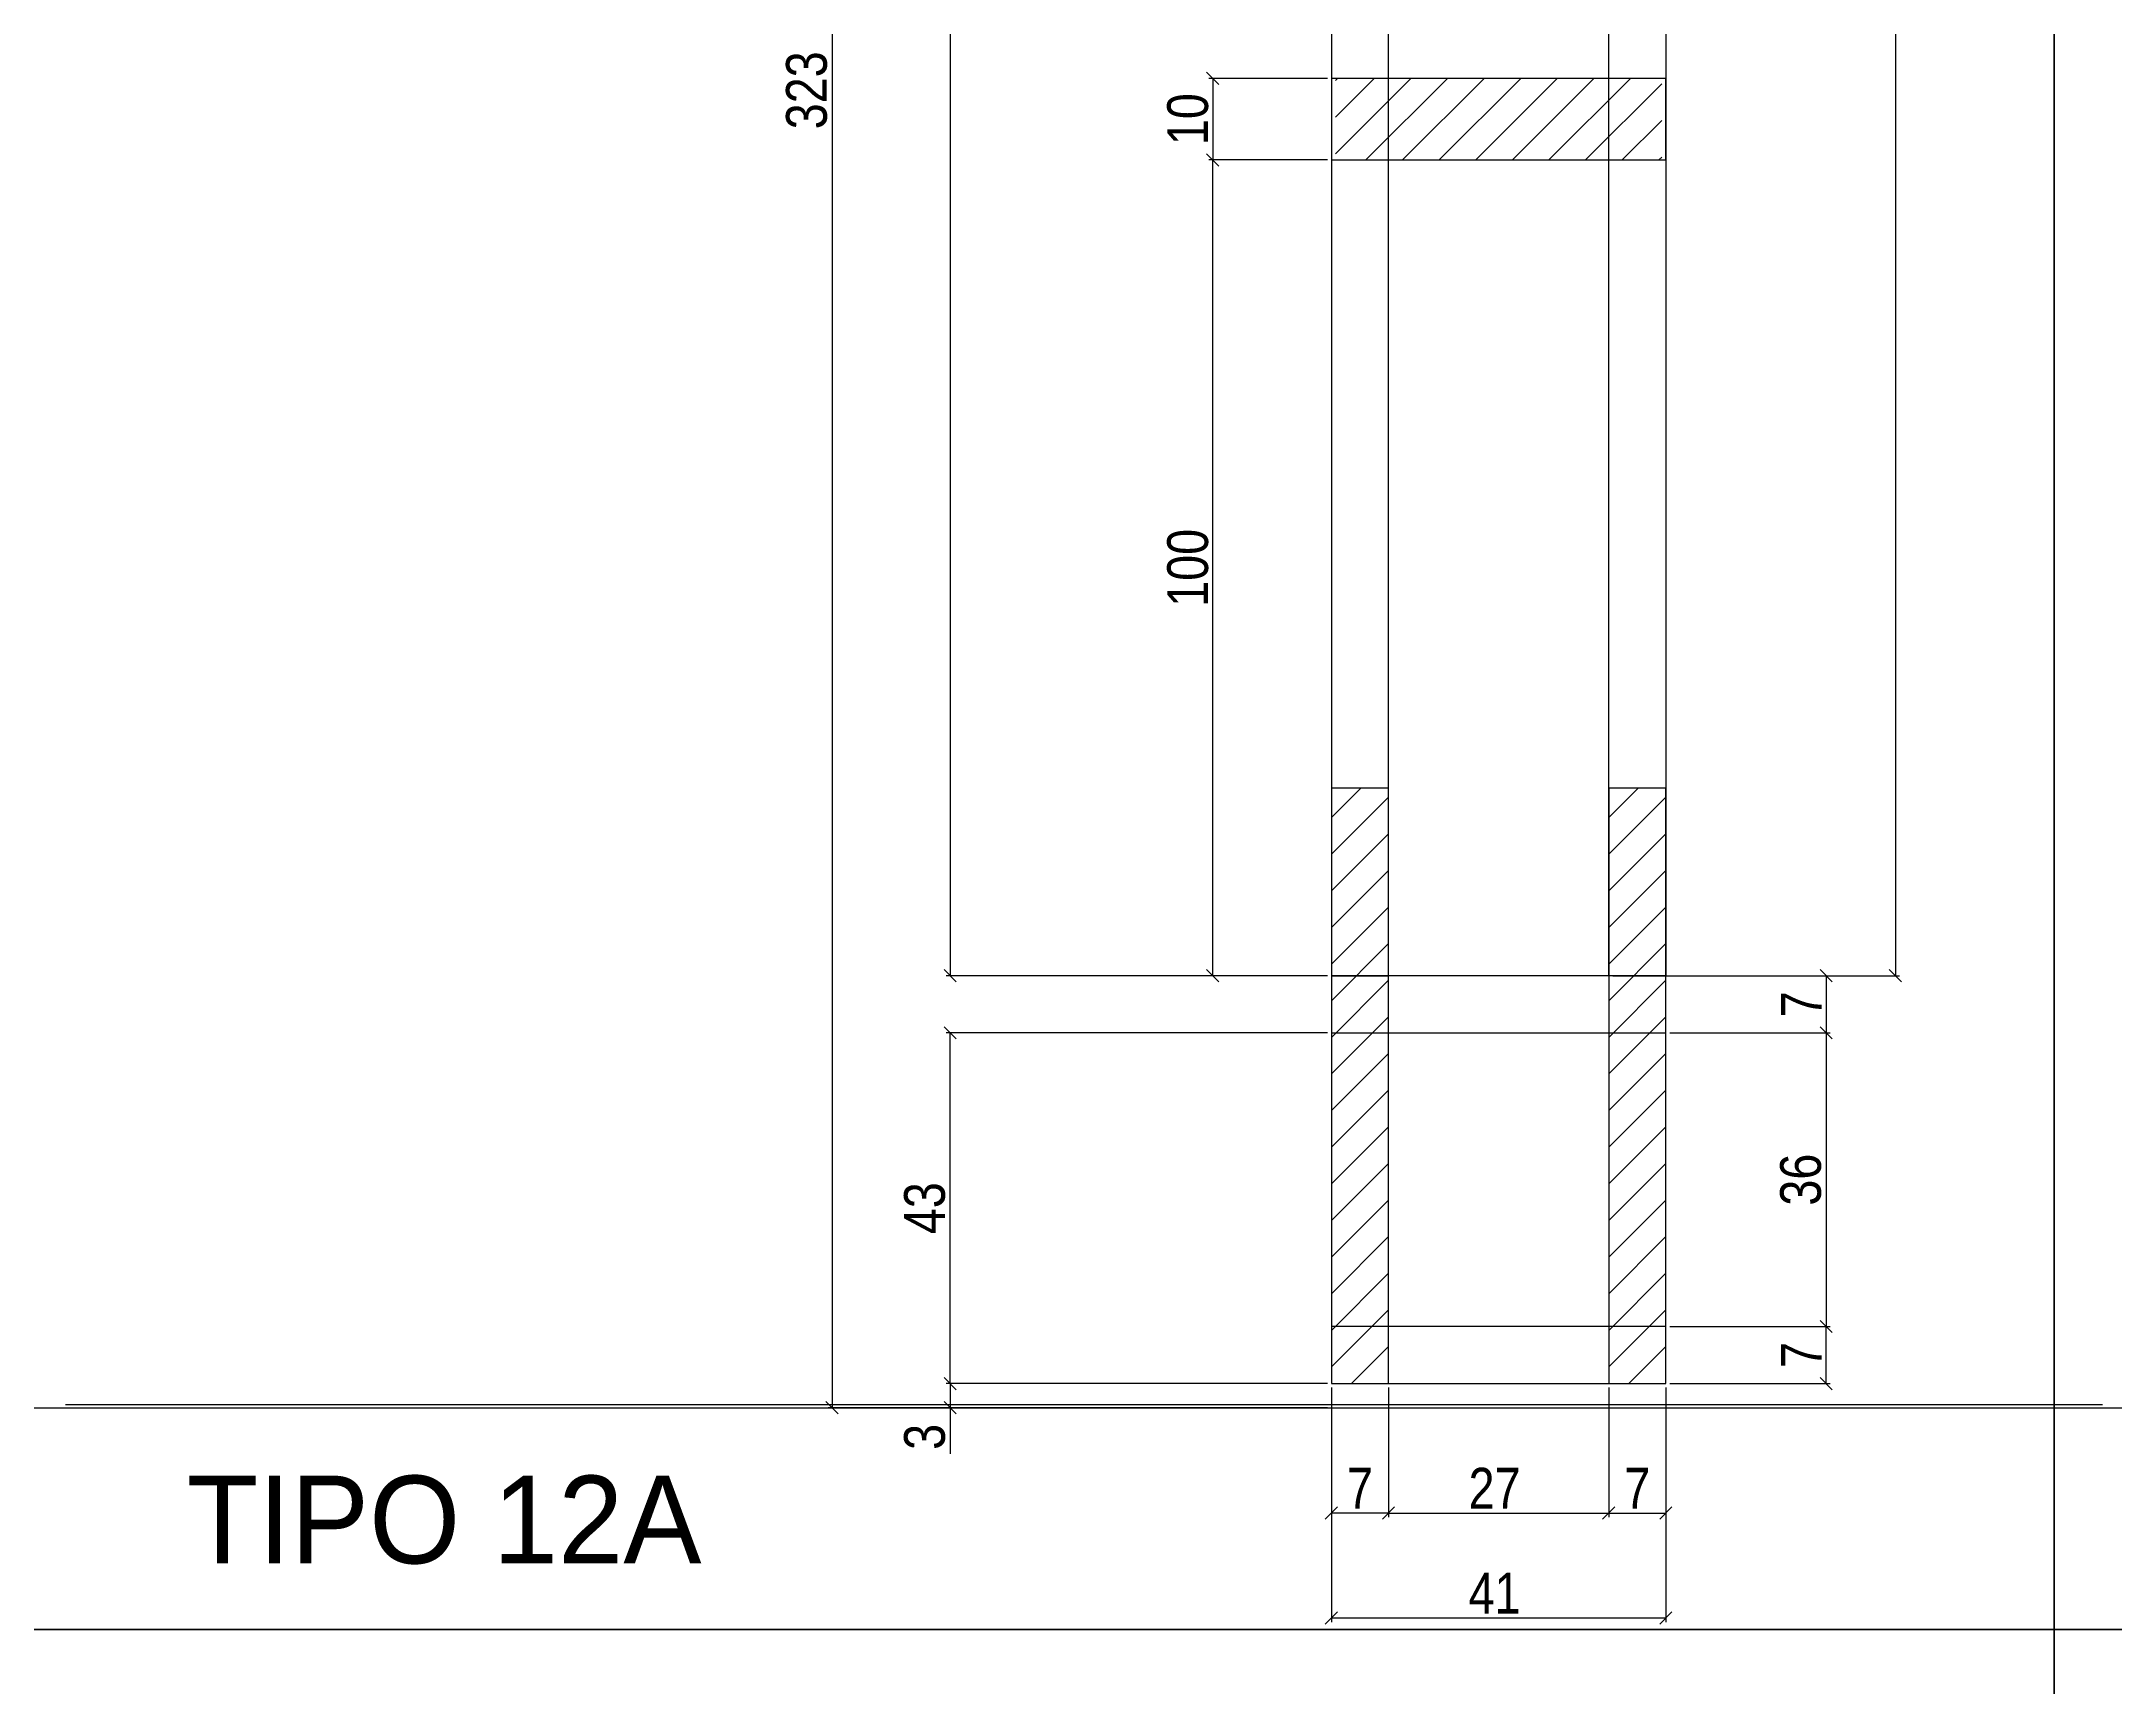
# Model space of a CAD drawing. Header units: millimetres. Extents: x 4248 to 7961, y 1155 to 5765.
# Drawn here: x 4753 to 5261, y 1910 to 2313 of the extents above; entities that cross this region are included whole.
import ezdxf

# ---------------------------------------------------------------- set-up
doc = ezdxf.new("R2010")
doc.units = ezdxf.units.MM
for name, color, linetype in [('1', 1, 'Continuous'), ('COTA', 241, 'Continuous'), ('Painéis', 200, 'Continuous'), ('SARR_7x7', 40, 'Continuous'), ('TIRAS REESCORAMENTO', 252, 'Continuous'), ('VIGAS', 3, 'Continuous')]:
    doc.layers.add(name, color=color, linetype=linetype)
doc.styles.add('COTA TECNICA 2X', font='techl___.ttf', dxfattribs={"height": 10})
doc.styles.add('ROMAS860', font='ROMAS860.SHX', dxfattribs={"height": 8.5})
doc.dimstyles.new('SECAO', dxfattribs={"dimscale": 0.333333, "dimtxt": 5, "dimasz": 9, "dimexe": 3, "dimexo": 3, "dimgap": 3, "dimtad": 1, "dimdec": 1, "dimlfac": 0.5, "dimzin": 12, "dimdsep": 46, "dimtxsty": 'COTA TECNICA 2X', "dimblk1": 'OBLIQUE', "dimblk2": 'OBLIQUE', "dimsah": 1, "dimcen": 0.9, "dimclrd": 4, "dimclre": 4, "dimclrt": 240, "dimadec": 1, "dimazin": 3, "dimtfac": 1, "dimtdec": 1, "dimtmove": 0, "dimatfit": 3, "dimfxl": 1, "dimtolj": 1, "dimtzin": 12, "dimarcsym": 0})

# ---------------------------------------------------------------- blocks, each defined once
blk = doc.blocks.new('_Oblique')
at = {"layer": '1', "color": 0, "lineweight": -2}
blk.add_line((-0.5, -0.5), (0.5, 0.5), dxfattribs=at)
blk = doc.blocks.new('*D287')
at = {"layer": 'COTA', "color": 4, "lineweight": -2, "transparency": 16777216}
for p, q in [((5068.34, 2618.14), (4974.83, 2618.14)), ((4975.83, 2618.14), (4975.83, 2084.05)), ((5068.34, 2084.05), (4974.83, 2084.05))]:
    blk.add_line(p, q, dxfattribs=at)
at = {"layer": 'Defpoints', "color": 0, "transparency": 16777216}
for p in [(5069.34, 2618.14), (4975.83, 2084.05), (5069.34, 2084.05)]:
    blk.add_point(p, dxfattribs=at)
at = {"layer": 'COTA', "color": 4, "lineweight": -2, "transparency": 16777216, "xscale": 3, "yscale": 3, "zscale": 3}
for p, rotation in [((4975.83, 2618.14), 90), ((4975.83, 2084.05), 270)]:
    blk.add_blockref('_Oblique', p, dxfattribs=dict(at, rotation=rotation))
at = {"layer": 'COTA', "color": 240, "transparency": 16777216, "insert": (4969.73, 2351.1), "char_height": 10, "attachment_point": 5, "rotation": 90, "style": 'COTA TECNICA 2X'}
blk.add_mtext('\\A1;267', dxfattribs=at)
blk = doc.blocks.new('*D288')
at = {"layer": 'COTA', "color": 4, "lineweight": -2, "transparency": 16777216}
for p, q in [((5069.34, 1983.05), (5069.34, 1925.59)), ((5151.34, 1983.05), (5151.34, 1925.59)), ((5069.34, 1926.59), (5151.34, 1926.59))]:
    blk.add_line(p, q, dxfattribs=at)
at = {"layer": 'Defpoints', "color": 0, "transparency": 16777216}
for p in [(5069.34, 1984.05), (5151.34, 1984.05), (5151.34, 1926.59)]:
    blk.add_point(p, dxfattribs=at)
at = {"layer": 'COTA', "color": 4, "lineweight": -2, "transparency": 16777216, "xscale": 3, "yscale": 3, "zscale": 3, "rotation": 180}
blk.add_blockref('_Oblique', (5069.34, 1926.59), dxfattribs=at)
at = {"layer": 'COTA', "color": 4, "lineweight": -2, "transparency": 16777216, "xscale": 3, "yscale": 3, "zscale": 3}
blk.add_blockref('_Oblique', (5151.34, 1926.59), dxfattribs=at)
at = {"layer": 'COTA', "color": 240, "transparency": 16777216, "insert": (5109.34, 1932.67), "char_height": 10, "attachment_point": 5, "style": 'COTA TECNICA 2X'}
blk.add_mtext('\\A1;41', dxfattribs=at)
blk = doc.blocks.new('*D289')
at = {"layer": 'COTA', "color": 4, "lineweight": -2, "transparency": 16777216}
for p, q in [((5083.34, 1983.05), (5083.34, 1951.31)), ((5137.34, 1983.05), (5137.34, 1951.31)), ((5083.34, 1952.31), (5137.34, 1952.31))]:
    blk.add_line(p, q, dxfattribs=at)
at = {"layer": 'Defpoints', "color": 0, "transparency": 16777216}
for p in [(5083.34, 1984.05), (5137.34, 1984.05), (5137.34, 1952.31)]:
    blk.add_point(p, dxfattribs=at)
at = {"layer": 'COTA', "color": 4, "lineweight": -2, "transparency": 16777216, "xscale": 3, "yscale": 3, "zscale": 3, "rotation": 180}
blk.add_blockref('_Oblique', (5083.34, 1952.31), dxfattribs=at)
at = {"layer": 'COTA', "color": 4, "lineweight": -2, "transparency": 16777216, "xscale": 3, "yscale": 3, "zscale": 3}
blk.add_blockref('_Oblique', (5137.34, 1952.31), dxfattribs=at)
at = {"layer": 'COTA', "color": 240, "transparency": 16777216, "insert": (5109.34, 1958.39), "char_height": 10, "attachment_point": 5, "style": 'COTA TECNICA 2X'}
blk.add_mtext('\\A1;27', dxfattribs=at)
blk = doc.blocks.new('*D290')
at = {"layer": 'COTA', "color": 4, "lineweight": -2, "transparency": 16777216}
blk.add_line((5137.34, 1952.31), (5151.34, 1952.31), dxfattribs=at)
at = {"layer": 'Defpoints', "color": 0, "transparency": 16777216}
for p in [(5137.34, 1952.31), (5151.34, 1952.31), (5151.34, 1952.31)]:
    blk.add_point(p, dxfattribs=at)
at = {"layer": 'COTA', "color": 4, "lineweight": -2, "transparency": 16777216, "xscale": 3, "yscale": 3, "zscale": 3, "rotation": 180}
blk.add_blockref('_Oblique', (5137.34, 1952.31), dxfattribs=at)
at = {"layer": 'COTA', "color": 4, "lineweight": -2, "transparency": 16777216, "xscale": 3, "yscale": 3, "zscale": 3}
blk.add_blockref('_Oblique', (5151.34, 1952.31), dxfattribs=at)
at = {"layer": 'COTA', "color": 240, "transparency": 16777216, "insert": (5144.34, 1958.39), "char_height": 10, "attachment_point": 5, "style": 'COTA TECNICA 2X'}
blk.add_mtext('\\A1;7', dxfattribs=at)
blk = doc.blocks.new('*D291')
at = {"layer": 'COTA', "color": 4, "lineweight": -2, "transparency": 16777216}
blk.add_line((5083.34, 1952.31), (5069.34, 1952.31), dxfattribs=at)
at = {"layer": 'Defpoints', "color": 0, "transparency": 16777216}
for p in [(5069.34, 1952.31), (5069.34, 1952.31), (5083.34, 1952.31)]:
    blk.add_point(p, dxfattribs=at)
at = {"layer": 'COTA', "color": 4, "lineweight": -2, "transparency": 16777216, "xscale": 3, "yscale": 3, "zscale": 3, "rotation": 180}
blk.add_blockref('_Oblique', (5069.34, 1952.31), dxfattribs=at)
at = {"layer": 'COTA', "color": 4, "lineweight": -2, "transparency": 16777216, "xscale": 3, "yscale": 3, "zscale": 3}
blk.add_blockref('_Oblique', (5083.34, 1952.31), dxfattribs=at)
at = {"layer": 'COTA', "color": 240, "transparency": 16777216, "insert": (5076.34, 1958.39), "char_height": 10, "attachment_point": 5, "style": 'COTA TECNICA 2X'}
blk.add_mtext('\\A1;7', dxfattribs=at)
blk = doc.blocks.new('*D292')
at = {"layer": 'COTA', "color": 4, "lineweight": -2, "transparency": 16777216}
for p, q in [((5068.34, 2304.07), (5039.24, 2304.07)), ((5040.24, 2304.07), (5040.24, 2284.07)), ((5068.34, 2284.07), (5039.24, 2284.07))]:
    blk.add_line(p, q, dxfattribs=at)
at = {"layer": 'Defpoints', "color": 0, "transparency": 16777216}
for p in [(5069.34, 2304.07), (5040.24, 2284.07), (5069.34, 2284.07)]:
    blk.add_point(p, dxfattribs=at)
at = {"layer": 'COTA', "color": 4, "lineweight": -2, "transparency": 16777216, "xscale": 3, "yscale": 3, "zscale": 3}
for p, rotation in [((5040.24, 2304.07), 90), ((5040.24, 2284.07), 270)]:
    blk.add_blockref('_Oblique', p, dxfattribs=dict(at, rotation=rotation))
at = {"layer": 'COTA', "color": 240, "transparency": 16777216, "insert": (5034.14, 2294.07), "char_height": 10, "attachment_point": 5, "rotation": 90, "style": 'COTA TECNICA 2X'}
blk.add_mtext('\\A1;10', dxfattribs=at)
blk = doc.blocks.new('*D335')
at = {"layer": 'COTA', "color": 4, "lineweight": -2, "transparency": 16777216}
for p, q in [((5082.34, 2624.14), (4945.88, 2624.14)), ((4946.88, 2624.14), (4946.88, 1978.14)), ((5068.34, 1978.14), (4945.88, 1978.14))]:
    blk.add_line(p, q, dxfattribs=at)
at = {"layer": 'Defpoints', "color": 0, "transparency": 16777216}
for p in [(5083.34, 2624.14), (4946.88, 1978.14), (5069.34, 1978.14)]:
    blk.add_point(p, dxfattribs=at)
at = {"layer": 'COTA', "color": 4, "lineweight": -2, "transparency": 16777216, "xscale": 3, "yscale": 3, "zscale": 3}
for p, rotation in [((4946.88, 2624.14), 90), ((4946.88, 1978.14), 270)]:
    blk.add_blockref('_Oblique', p, dxfattribs=dict(at, rotation=rotation))
at = {"layer": 'COTA', "color": 240, "transparency": 16777216, "insert": (4940.66, 2301.14), "char_height": 10, "attachment_point": 5, "rotation": 90, "style": 'COTA TECNICA 2X'}
blk.add_mtext('\\A1;323', dxfattribs=at)
blk = doc.blocks.new('*D336')
at = {"layer": 'COTA', "color": 4, "lineweight": -2, "transparency": 16777216}
for p, q in [((5068.34, 1984.05), (4974.83, 1984.05)), ((4975.83, 1984.05), (4975.83, 1978.14)), ((5068.34, 1978.14), (4974.83, 1978.14)), ((4975.83, 1978.14), (4975.83, 1966.81))]:
    blk.add_line(p, q, dxfattribs=at)
at = {"layer": 'Defpoints', "color": 0, "transparency": 16777216}
for p in [(5069.34, 1984.05), (4975.83, 1978.14), (5069.34, 1978.14)]:
    blk.add_point(p, dxfattribs=at)
at = {"layer": 'COTA', "color": 4, "lineweight": -2, "transparency": 16777216, "xscale": 3, "yscale": 3, "zscale": 3}
for p, rotation in [((4975.83, 1984.05), 90), ((4975.83, 1978.14), 270)]:
    blk.add_blockref('_Oblique', p, dxfattribs=dict(at, rotation=rotation))
at = {"layer": 'COTA', "color": 240, "transparency": 16777216, "insert": (4969.61, 1970.98), "char_height": 10, "attachment_point": 5, "rotation": 90, "style": 'COTA TECNICA 2X'}
blk.add_mtext('\\A1;3', dxfattribs=at)
blk = doc.blocks.new('*D339')
at = {"layer": 'COTA', "color": 4, "lineweight": -2, "transparency": 16777216}
for p, q in [((5068.34, 2284.07), (5039.24, 2284.07)), ((5040.24, 2084.05), (5040.24, 2284.07)), ((5067.34, 2084.05), (5039.24, 2084.05))]:
    blk.add_line(p, q, dxfattribs=at)
at = {"layer": 'Defpoints', "color": 0, "transparency": 16777216}
for p in [(5040.24, 2284.07), (5069.34, 2284.07), (5068.34, 2084.05)]:
    blk.add_point(p, dxfattribs=at)
at = {"layer": 'COTA', "color": 4, "lineweight": -2, "transparency": 16777216, "xscale": 3, "yscale": 3, "zscale": 3}
for p, rotation in [((5040.24, 2284.07), 90), ((5040.24, 2084.05), 270)]:
    blk.add_blockref('_Oblique', p, dxfattribs=dict(at, rotation=rotation))
at = {"layer": 'COTA', "color": 240, "transparency": 16777216, "insert": (5034.14, 2184.06), "char_height": 10, "attachment_point": 5, "rotation": 90, "style": 'COTA TECNICA 2X'}
blk.add_mtext('\\A1;100', dxfattribs=at)
blk = doc.blocks.new('*D341')
at = {"layer": 'COTA', "color": 4, "lineweight": -2, "transparency": 16777216}
for p, q in [((5153.34, 2586.12), (5208.64, 2586.12)), ((5207.64, 2586.12), (5207.64, 2084.05)), ((5153.34, 2084.05), (5208.64, 2084.05))]:
    blk.add_line(p, q, dxfattribs=at)
at = {"layer": 'Defpoints', "color": 0, "transparency": 16777216}
for p in [(5152.34, 2586.12), (5152.34, 2084.05), (5207.64, 2084.05)]:
    blk.add_point(p, dxfattribs=at)
at = {"layer": 'COTA', "color": 4, "lineweight": -2, "transparency": 16777216, "xscale": 3, "yscale": 3, "zscale": 3}
for p, rotation in [((5207.64, 2586.12), 90), ((5207.64, 2084.05), 270)]:
    blk.add_blockref('_Oblique', p, dxfattribs=dict(at, rotation=rotation))
at = {"layer": 'COTA', "color": 240, "transparency": 16777216, "insert": (5201.53, 2335.09), "char_height": 10, "attachment_point": 5, "rotation": 90, "style": 'COTA TECNICA 2X'}
blk.add_mtext('\\A1;251', dxfattribs=at)
blk = doc.blocks.new('*D342')
at = {"layer": 'COTA', "color": 4, "lineweight": -2, "transparency": 16777216}
for p, q in [((5138.34, 2084.05), (5191.67, 2084.05)), ((5190.67, 2084.05), (5190.67, 2070.05)), ((5156.4, 2070.05), (5191.67, 2070.05))]:
    blk.add_line(p, q, dxfattribs=at)
at = {"layer": 'Defpoints', "color": 0, "transparency": 16777216}
for p in [(5137.34, 2084.05), (5155.4, 2070.05), (5190.67, 2070.05)]:
    blk.add_point(p, dxfattribs=at)
at = {"layer": 'COTA', "color": 4, "lineweight": -2, "transparency": 16777216, "xscale": 3, "yscale": 3, "zscale": 3}
for p, rotation in [((5190.67, 2084.05), 90), ((5190.67, 2070.05), 270)]:
    blk.add_blockref('_Oblique', p, dxfattribs=dict(at, rotation=rotation))
at = {"layer": 'COTA', "color": 240, "transparency": 16777216, "insert": (5184.6, 2077.05), "char_height": 10, "attachment_point": 5, "rotation": 90, "style": 'COTA TECNICA 2X'}
blk.add_mtext('\\A1;7', dxfattribs=at)
blk = doc.blocks.new('*D1175')
at = {"layer": 'COTA', "color": 4, "lineweight": -2, "transparency": 16777216}
for p, q in [((5068.34, 1984.05), (4974.83, 1984.05)), ((4975.83, 1984.05), (4975.83, 1978.14)), ((5068.34, 1978.14), (4974.83, 1978.14)), ((4975.83, 1978.14), (4975.83, 1966.81))]:
    blk.add_line(p, q, dxfattribs=at)
at = {"layer": 'Defpoints', "color": 0, "transparency": 16777216}
for p in [(5069.34, 1984.05), (4975.83, 1978.14), (5069.34, 1978.14)]:
    blk.add_point(p, dxfattribs=at)
at = {"layer": 'COTA', "color": 4, "lineweight": -2, "transparency": 16777216, "xscale": 3, "yscale": 3, "zscale": 3}
for p, rotation in [((4975.83, 1984.05), 90), ((4975.83, 1978.14), 270)]:
    blk.add_blockref('_Oblique', p, dxfattribs=dict(at, rotation=rotation))
at = {"layer": 'COTA', "color": 240, "transparency": 16777216, "insert": (4969.61, 1970.98), "char_height": 10, "attachment_point": 5, "rotation": 90, "style": 'COTA TECNICA 2X'}
blk.add_mtext('\\A1;3', dxfattribs=at)
blk = doc.blocks.new('*D1176')
at = {"layer": 'COTA', "color": 4, "lineweight": -2, "transparency": 16777216}
for p, q in [((5068.34, 2070.05), (4974.83, 2070.05)), ((4975.83, 1984.05), (4975.83, 2070.05)), ((5068.34, 1984.05), (4974.83, 1984.05))]:
    blk.add_line(p, q, dxfattribs=at)
at = {"layer": 'Defpoints', "color": 0, "transparency": 16777216}
for p in [(4975.83, 2070.05), (5069.34, 2070.05), (5069.34, 1984.05)]:
    blk.add_point(p, dxfattribs=at)
at = {"layer": 'COTA', "color": 4, "lineweight": -2, "transparency": 16777216, "xscale": 3, "yscale": 3, "zscale": 3}
for p, rotation in [((4975.83, 2070.05), 90), ((4975.83, 1984.05), 270)]:
    blk.add_blockref('_Oblique', p, dxfattribs=dict(at, rotation=rotation))
at = {"layer": 'COTA', "color": 240, "transparency": 16777216, "insert": (4969.61, 2027.05), "char_height": 10, "attachment_point": 5, "rotation": 90, "style": 'COTA TECNICA 2X'}
blk.add_mtext('\\A1;43', dxfattribs=at)
blk = doc.blocks.new('*D1177')
at = {"layer": 'COTA', "color": 4, "lineweight": -2, "transparency": 16777216}
for p, q in [((5152.34, 2070.05), (5191.67, 2070.05)), ((5190.67, 2070.05), (5190.67, 1998.05)), ((5152.34, 1998.05), (5191.67, 1998.05))]:
    blk.add_line(p, q, dxfattribs=at)
at = {"layer": 'Defpoints', "color": 0, "transparency": 16777216}
for p in [(5151.34, 2070.05), (5151.34, 1998.05), (5190.67, 1998.05)]:
    blk.add_point(p, dxfattribs=at)
at = {"layer": 'COTA', "color": 4, "lineweight": -2, "transparency": 16777216, "xscale": 3, "yscale": 3, "zscale": 3}
for p, rotation in [((5190.67, 2070.05), 90), ((5190.67, 1998.05), 270)]:
    blk.add_blockref('_Oblique', p, dxfattribs=dict(at, rotation=rotation))
at = {"layer": 'COTA', "color": 240, "transparency": 16777216, "insert": (5184.45, 2034.05), "char_height": 10, "attachment_point": 5, "rotation": 90, "style": 'COTA TECNICA 2X'}
blk.add_mtext('\\A1;36', dxfattribs=at)
blk = doc.blocks.new('*D1178')
at = {"layer": 'COTA', "color": 4, "lineweight": -2, "transparency": 16777216}
for p, q in [((5152.34, 1998.05), (5191.67, 1998.05)), ((5190.67, 1984.05), (5190.67, 1998.05)), ((5152.34, 1984.05), (5191.67, 1984.05))]:
    blk.add_line(p, q, dxfattribs=at)
at = {"layer": 'Defpoints', "color": 0, "transparency": 16777216}
for p in [(5151.34, 1998.05), (5190.67, 1998.05), (5151.34, 1984.05)]:
    blk.add_point(p, dxfattribs=at)
at = {"layer": 'COTA', "color": 4, "lineweight": -2, "transparency": 16777216, "xscale": 3, "yscale": 3, "zscale": 3}
for p, rotation in [((5190.67, 1998.05), 90), ((5190.67, 1984.05), 270)]:
    blk.add_blockref('_Oblique', p, dxfattribs=dict(at, rotation=rotation))
at = {"layer": 'COTA', "color": 240, "transparency": 16777216, "insert": (5184.6, 1991.05), "char_height": 10, "attachment_point": 5, "rotation": 90, "style": 'COTA TECNICA 2X'}
blk.add_mtext('\\A1;7', dxfattribs=at)

msp = doc.modelspace()

# ---------------------------------------------------------------- hatches: boundary and pattern name
at = {"layer": 'COTA'}
h = msp.add_hatch(dxfattribs=at)
h.set_pattern_fill('ANSI31', color=256, scale=2, style=0)
h.set_pattern_definition([(45, (-21058.263, -194988.725), (-4.49012806, 4.49012806), [])])
h.paths.add_polyline_path([(5150.34, 2304.07), (5070.34, 2304.07), (5070.34, 2284.07), (5150.34, 2284.07)])
h = msp.add_hatch(dxfattribs=at)
h.set_pattern_fill('ANSI31', color=256, scale=2, style=0)
h.set_pattern_definition([(45, (-14774.8775, -3739.14), (-4.490128, 4.490128), [])])
h.paths.add_polyline_path([(5069.34, 1984.05), (5083.34, 1984.05), (5083.34, 2130.05), (5069.34, 2130.05)])
h = msp.add_hatch(dxfattribs=at)
h.set_pattern_fill('ANSI31', color=256, scale=2, style=0)
h.set_pattern_definition([(45, (-14706.8775, -3739.14), (-4.490128, 4.490128), [])])
h.paths.add_polyline_path([(5137.34, 1984.05), (5151.34, 1984.05), (5151.34, 2130.05), (5137.34, 2130.05)])

# ---------------------------------------------------------------- linework, layer by layer
at = {"linetype": 'Continuous'}
for points in [[(5091.34, 2070.05), (5151.34, 2070.05), (5151.34, 2084.05), (5069.34, 2084.05), (5069.34, 2070.05), (5091.34, 2070.05)], [(5091.34, 1984.05), (5151.34, 1984.05), (5151.34, 1998.05), (5069.34, 1998.05), (5069.34, 1984.05), (5091.34, 1984.05)]]:
    msp.add_lwpolyline(points, dxfattribs=at)
at = {"layer": 'COTA', "color": 1}
msp.add_line((4247.57, 1978.14), (7744.04, 1978.14), dxfattribs=at)
at = {"layer": 'Painéis'}
msp.add_lwpolyline([(5069.34, 2284.07), (5151.34, 2284.07), (5151.34, 2304.07), (5069.34, 2304.07), (5069.34, 2284.07)], dxfattribs=at)
for points in [[(5069.34, 1984.05), (5083.34, 1984.05), (5083.34, 2130.05), (5069.34, 2130.05)], [(5137.34, 1984.05), (5151.34, 1984.05), (5151.34, 2130.05), (5137.34, 2130.05)]]:
    msp.add_lwpolyline(points, close=True, dxfattribs=at)
at = {"layer": 'SARR_7x7', "linetype": 'Continuous'}
for points in [[(5069.34, 2084.05), (5083.34, 2084.05), (5083.34, 2618.14), (5069.34, 2618.14)], [(5151.34, 2084.05), (5137.34, 2084.05), (5137.34, 2586.12), (5151.34, 2586.12)]]:
    msp.add_lwpolyline(points, close=True, dxfattribs=at)
at = {"layer": 'TIRAS REESCORAMENTO', "linetype": 'ByBlock'}
msp.add_line((5258.41, 1978.87), (4758.91, 1978.87), dxfattribs=at)
at = {"layer": 'VIGAS'}
for points in [[(5246.56, 1923.79), (4747.07, 1923.79), (4747.07, 2692.22), (5246.56, 2692.22)], [(5746.06, 1923.79), (5246.56, 1923.79), (5246.56, 2692.22), (5746.06, 2692.22)], [(5246.56, 1155.37), (4747.07, 1155.37), (4747.07, 1923.79), (5246.56, 1923.79)], [(5746.06, 1155.37), (5246.56, 1155.37), (5246.56, 1923.79), (5746.06, 1923.79)]]:
    msp.add_lwpolyline(points, close=True, dxfattribs=at)

# ---------------------------------------------------------------- texts
at = {"layer": 'COTA', "color": 7, "style": 'ROMAS860'}
msp.add_text('TIPO 12A', height=21.505, dxfattribs=at).set_placement((4788.6, 1939.96))

# ---------------------------------------------------------------- dimensions: what is measured, and where the dimension line sits
at = {"layer": 'COTA', "color": 3}
for base, p1, p2, picture, middle in [((4946.88, 1978.14), (5083.34, 2624.14), (5069.34, 1978.14), '*D335', (4940.66, 2301.14)), ((4975.83, 2084.05), (5069.34, 2618.14), (5069.34, 2084.05), '*D287', (4969.73, 2351.1)), ((5207.64, 2084.05), (5152.34, 2586.12), (5152.34, 2084.05), '*D341', (5201.53, 2335.09)), ((5040.24, 2284.07), (5069.34, 2304.07), (5069.34, 2284.07), '*D292', (5034.14, 2294.07)), ((5040.24, 2284.07), (5068.34, 2084.05), (5069.34, 2284.07), '*D339', (5034.14, 2184.06)), ((5190.67, 2070.05), (5137.34, 2084.05), (5155.4, 2070.05), '*D342', (5184.6, 2077.05)), ((4975.83, 2070.05), (5069.34, 1984.05), (5069.34, 2070.05), '*D1176', (4969.61, 2027.05)), ((5190.67, 1998.05), (5151.34, 2070.05), (5151.34, 1998.05), '*D1177', (5184.45, 2034.05)), ((4975.83, 1978.14), (5069.34, 1984.05), (5069.34, 1978.14), '*D336', (4969.61, 1970.98)), ((4975.83, 1978.14), (5069.34, 1984.05), (5069.34, 1978.14), '*D1175', (4969.61, 1970.98))]:
    dim = msp.add_linear_dim(base=base, p1=p1, p2=p2, angle=90, dimstyle='SECAO', dxfattribs=at)
    dim.commit()
    dim.dimension.update_dxf_attribs({"geometry": picture, "text_midpoint": middle})
dim = msp.add_linear_dim(base=(5190.67, 1998.05), p1=(5151.34, 1984.05), p2=(5151.34, 1998.05), angle=90, dimstyle='SECAO', dxfattribs=at)
dim.commit()
dim.dimension.update_dxf_attribs({"geometry": '*D1178', "text_midpoint": (5190.67, 1991.05), "dimtype": 160})
for base, p1, p2, picture, middle in [((5151.34, 1926.59), (5069.34, 1984.05), (5151.34, 1984.05), '*D288', (5109.34, 1926.59)), ((5137.34, 1952.31), (5083.34, 1984.05), (5137.34, 1984.05), '*D289', (5109.34, 1952.31)), ((5151.34, 1952.31), (5137.34, 1952.31), (5151.34, 1952.31), '*D290', (5144.34, 1952.31))]:
    dim = msp.add_linear_dim(base=base, p1=p1, p2=p2, dimstyle='SECAO', dxfattribs=at)
    dim.commit()
    dim.dimension.update_dxf_attribs({"geometry": picture, "text_midpoint": middle, "dimtype": 160})
dim = msp.add_linear_dim(base=(5069.34, 1952.31), p1=(5083.34, 1952.31), p2=(5069.34, 1952.31), dimstyle='SECAO', dxfattribs=at)
dim.commit()
dim.dimension.update_dxf_attribs({"geometry": '*D291', "text_midpoint": (5076.34, 1958.39)})

doc.saveas('drawing.dxf')
